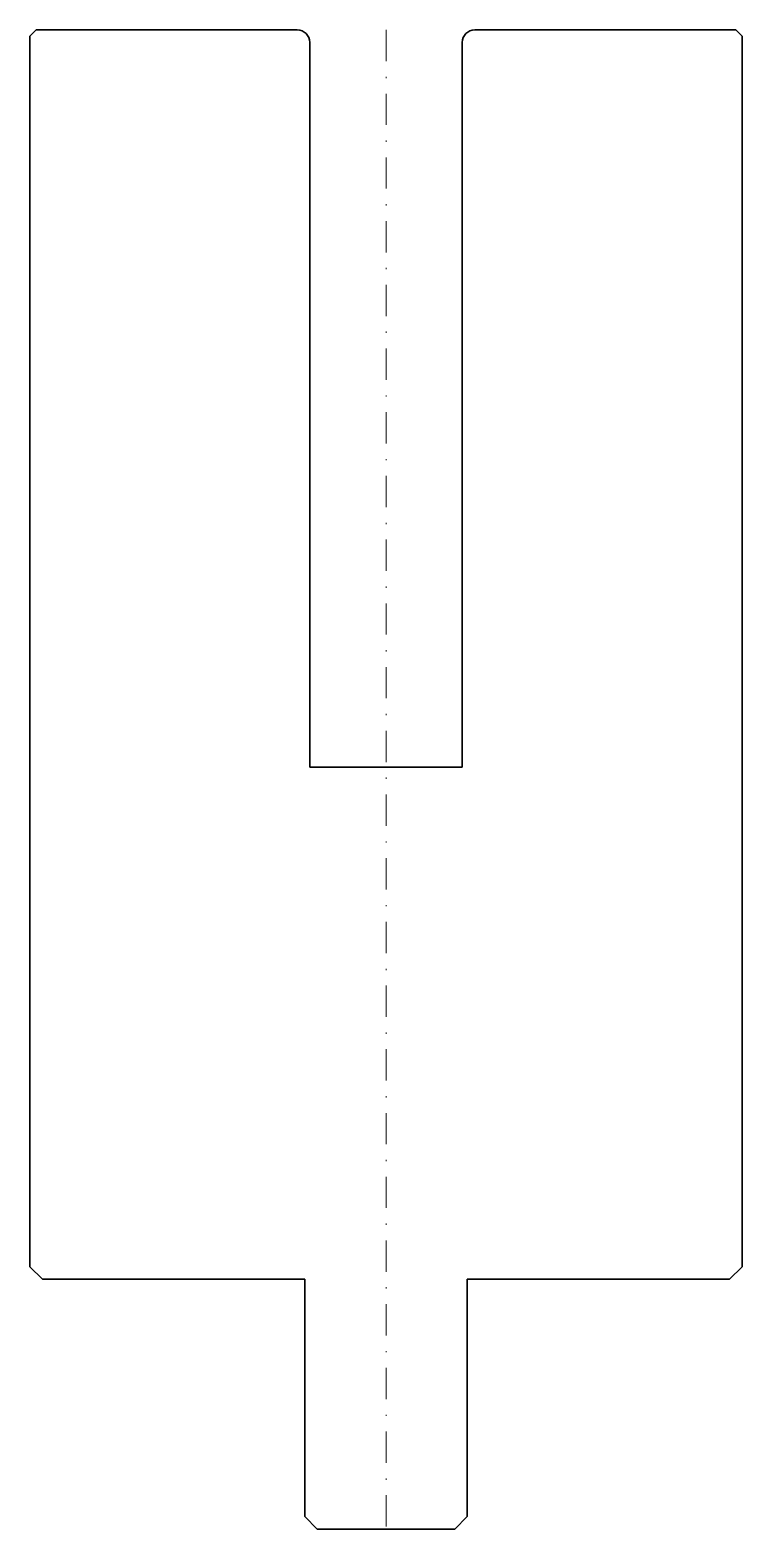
# Model space of a CAD drawing. Header units: millimetres. Extents: x -28 to 28, y -120 to 0.
import ezdxf

# ---------------------------------------------------------------- set-up
doc = ezdxf.new("R2010")
doc.units = ezdxf.units.MM
doc.header["$LTSCALE"] = 5
doc.linetypes.add('AUSGEZOGEN', pattern=[0])
doc.linetypes.add('DASHDOT', pattern=[1, 0.5, -0.25, 0, -0.25])
doc.layers.add('2', color=7, linetype='Continuous')

msp = doc.modelspace()

# ---------------------------------------------------------------- linework, layer by layer
at = {"layer": '2', "color": 7, "linetype": 'AUSGEZOGEN', "lineweight": 35}
for p, q in [((-28.5, -0.5), (-28, 0)), ((-28, 0), (-7.1, 0)), ((7.1, 0), (28, 0)), ((28, 0), (28.5, -0.5)), ((-28.5, -99), (-28.5, -0.5)), ((-6.1, -1), (-6.1, -59)), ((6.1, -59), (6.1, -1)), ((28.5, -0.5), (28.5, -99)), ((-6.1, -59), (6.1, -59)), ((-27.5, -100), (-28.5, -99)), ((28.5, -99), (27.5, -100)), ((-6.5, -100), (-27.5, -100)), ((-6.5, -119), (-6.5, -100)), ((27.5, -100), (6.5, -100)), ((6.5, -100), (6.5, -119)), ((-5.5, -120), (-6.5, -119)), ((5.5, -120), (-5.5, -120)), ((6.5, -119), (5.5, -120))]:
    msp.add_line(p, q, dxfattribs=at)
at = {"layer": '2', "color": 7, "linetype": 'DASHDOT', "lineweight": 18}
msp.add_line((0, 0), (0, -120), dxfattribs=at)
at = {"layer": '2', "color": 7, "linetype": 'AUSGEZOGEN', "lineweight": 35}
for centre, start, end in [((-7.1, -1), 0, 90), ((7.1, -1), 90, 180)]:
    msp.add_arc(centre, 1, start, end, dxfattribs=at)

doc.saveas('drawing.dxf')
